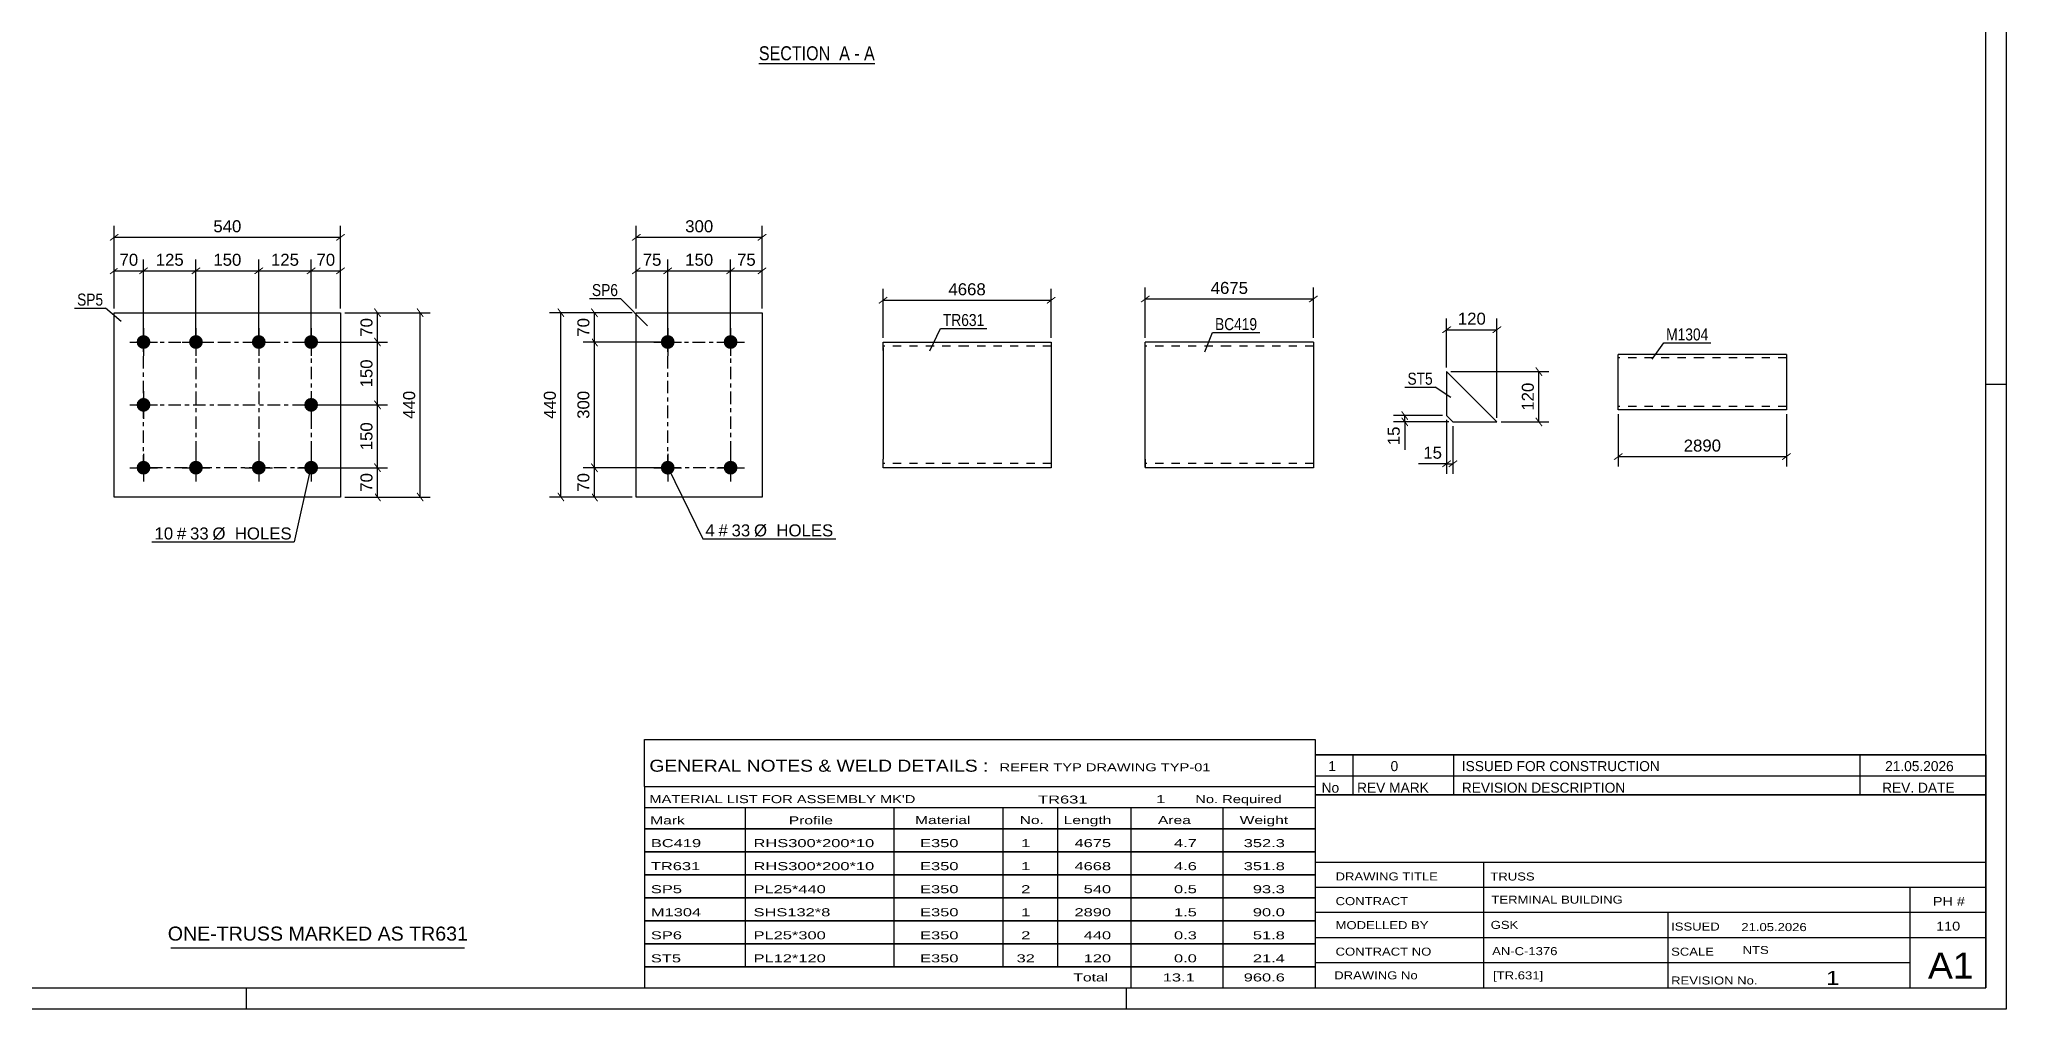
# Model space of a CAD drawing. Header units: millimetres. Extents: x 0 to 841, y 0 to 594.
# Drawn here: x 371.6 to 841, y 0 to 231.4 of the extents above; entities that cross this region are included whole.
import ezdxf

# ---------------------------------------------------------------- set-up
doc = ezdxf.new("R2010")
doc.units = ezdxf.units.MM
doc.linetypes.add('DXK_LINE_DOT2', pattern=[3.9198, 1.9599, -1.9599])
doc.linetypes.add('DXK_LINE_DOT3', pattern=[5.9187, 2.979, -0.9799, 0.9799, -0.9799])
doc.styles.add('Arial', font='ARIAL.TTF', dxfattribs={"height": 0.2})
doc.styles.add('Arial Narrow', font='ARIALN.TTF', dxfattribs={"height": 0.2})

# ---------------------------------------------------------------- blocks, each defined once
blk = doc.blocks.new('Unknown-122566842-1134')
at = {"color": 5, "linetype": 'Continuous'}
for p, q in [((841, 0), (841, 594)), ((836, 5), (836, 589)), ((841, 149), (836, 149)), ((5, 5), (836, 5)), ((421, 0), (421, 5)), ((631, 0), (631, 5)), ((0, 0), (841, 0))]:
    blk.add_line(p, q, dxfattribs=at)
blk = doc.blocks.new('Unknown-122566842-13 - 2287')
at = {"color": 6, "linetype": 'Continuous'}
blk.add_line((543.28, 225.62), (570.93, 225.62), dxfattribs=at)
at = {"color": 0, "linetype": 'Continuous'}
blk.add_wipeout([(561.39, 226.37), (561.39, 229.87), (543.28, 229.87), (543.28, 226.37)], dxfattribs=at)
at = {"color": 7, "linetype": 'Continuous', "style": 'Arial Narrow'}
blk.add_text('SECTION ', height=3.34, dxfattribs=at).set_placement((543.28, 226.37))
at = {"color": 0, "linetype": 'Continuous'}
blk.add_wipeout([(565, 226.37), (565, 229.87), (562.44, 229.87), (562.44, 226.37)], dxfattribs=at)
blk.add_wipeout([(567.32, 226.37), (567.32, 229.87), (566.05, 229.87), (566.05, 226.37)], dxfattribs=at)
at = {"color": 7, "linetype": 'Continuous', "style": 'Arial Narrow'}
blk.add_text('A', height=3.34, dxfattribs=at).set_placement((562.44, 226.37))
at = {"color": 0, "linetype": 'Continuous'}
blk.add_wipeout([(570.93, 226.37), (570.93, 229.87), (568.37, 229.87), (568.37, 226.37)], dxfattribs=at)
at = {"color": 7, "linetype": 'Continuous', "style": 'Arial Narrow'}
for s, p in [('-', (566.05, 226.37)), ('A', (568.37, 226.37))]:
    blk.add_text(s, height=3.34, dxfattribs=at).set_placement(p)
blk = doc.blocks.new('Bolt-122566842-1923 - 1876')
at = {"linetype": 'Continuous'}
for points in [[(396.45, 160.77, -1), (396.45, 157.47, -1)], [(408.95, 160.77, -1), (408.95, 157.47, -1)], [(423.95, 160.77, -1), (423.95, 157.47, -1)], [(436.45, 160.77, -1), (436.45, 157.47, -1)], [(396.45, 145.77, -1), (396.45, 142.47, -1)], [(436.45, 145.77, -1), (436.45, 142.47, -1)], [(396.45, 130.77, -1), (396.45, 127.47, -1)], [(408.95, 130.77, -1), (408.95, 127.47, -1)], [(423.95, 130.77, -1), (423.95, 127.47, -1)], [(436.45, 130.77, -1), (436.45, 127.47, -1)]]:
    blk.add_hatch(color=1, dxfattribs=at).paths.add_polyline_path(points)
at = {"color": 1, "linetype": 'Continuous'}
for p, q in [((396.45, 162.42), (396.45, 155.82)), ((408.95, 162.42), (408.95, 155.82)), ((423.95, 162.42), (423.95, 155.82)), ((436.45, 162.42), (436.45, 155.82)), ((393.15, 159.12), (399.75, 159.12)), ((405.65, 159.12), (412.25, 159.12)), ((420.65, 159.12), (427.25, 159.12)), ((433.15, 159.12), (439.75, 159.12)), ((396.45, 147.42), (396.45, 140.82)), ((436.45, 147.42), (436.45, 140.82)), ((393.15, 144.12), (399.75, 144.12)), ((433.15, 144.12), (439.75, 144.12)), ((396.45, 132.42), (396.45, 125.82)), ((408.95, 132.42), (408.95, 125.82)), ((423.95, 132.42), (423.95, 125.82)), ((436.45, 132.42), (436.45, 125.82)), ((393.15, 129.12), (399.75, 129.12)), ((405.65, 129.12), (412.25, 129.12)), ((420.65, 129.12), (427.25, 129.12)), ((433.15, 129.12), (439.75, 129.12))]:
    blk.add_line(p, q, dxfattribs=at)
blk = doc.blocks.new('Part-122566842-1892 - 1876')
at = {"color": 2, "linetype": 'Continuous'}
for p, q in [((389.45, 122.12), (389.45, 166.12)), ((389.45, 166.12), (443.45, 166.12)), ((443.45, 166.12), (443.45, 122.12)), ((443.45, 122.12), (389.45, 122.12))]:
    blk.add_line(p, q, dxfattribs=at)
blk = doc.blocks.new('Part-122566842-1611 - 1605')
at = {"color": 2, "linetype": 'Continuous'}
for p, q in [((572.9, 157.12), (572.9, 159.12)), ((572.9, 159.12), (592.9, 159.12)), ((572.9, 157.12), (572.9, 131.12)), ((593, 159.12), (613, 159.12)), ((613, 159.12), (613, 129.12)), ((572.9, 129.12), (572.9, 131.12)), ((592.9, 129.12), (572.9, 129.12)), ((613, 129.12), (593, 129.12))]:
    blk.add_line(p, q, dxfattribs=at)
at = {"color": 7, "linetype": 'DXK_LINE_DOT2'}
for p, q in [((592.9, 158.12), (572.9, 158.12)), ((572.9, 157.82), (572.9, 157.12)), ((613, 158.12), (593, 158.12)), ((572.9, 130.12), (572.9, 130.19)), ((572.9, 130.12), (572.9, 130.19)), ((592.9, 130.12), (572.9, 130.12)), ((613, 130.12), (593, 130.12)), ((613, 130.12), (613, 130.19))]:
    blk.add_line(p, q, dxfattribs=at)
blk = doc.blocks.new('Bolt-122566842-1771 - 1713')
at = {"linetype": 'Continuous'}
for points in [[(521.53, 160.77, -1), (521.53, 157.47, -1)], [(536.53, 160.77, -1), (536.53, 157.47, -1)], [(521.53, 130.77, -1), (521.53, 127.47, -1)], [(536.53, 130.77, -1), (536.53, 127.47, -1)]]:
    blk.add_hatch(color=1, dxfattribs=at).paths.add_polyline_path(points)
at = {"color": 1, "linetype": 'Continuous'}
for p, q in [((521.53, 162.42), (521.53, 155.82)), ((536.53, 162.42), (536.53, 155.82)), ((518.23, 159.12), (524.83, 159.12)), ((533.23, 159.12), (539.83, 159.12)), ((521.53, 132.42), (521.53, 125.82)), ((536.53, 132.42), (536.53, 125.82)), ((518.23, 129.12), (524.83, 129.12)), ((533.23, 129.12), (539.83, 129.12))]:
    blk.add_line(p, q, dxfattribs=at)
blk = doc.blocks.new('Part-122566842-1776 - 1713')
at = {"color": 2, "linetype": 'Continuous'}
for p, q in [((514.03, 122.12), (514.03, 166.12)), ((514.03, 166.12), (544.03, 166.12)), ((544.03, 166.12), (544.03, 122.12)), ((544.03, 122.12), (514.03, 122.12))]:
    blk.add_line(p, q, dxfattribs=at)
blk = doc.blocks.new('Part-122566842-1655 - 1639')
at = {"color": 2, "linetype": 'Continuous'}
for p, q in [((707.38, 152.06), (707.38, 141.56)), ((707.38, 152.06), (719.38, 140.06)), ((707.38, 141.56), (708.88, 140.06)), ((708.88, 140.06), (719.38, 140.06))]:
    blk.add_line(p, q, dxfattribs=at)
blk = doc.blocks.new('Part-122566842-2049 - 2033')
at = {"color": 2, "linetype": 'Continuous'}
for p, q in [((768.34, 156.12), (748.34, 156.12)), ((748.34, 143.04), (748.34, 156.12)), ((788.44, 156.12), (768.44, 156.12)), ((788.44, 156.12), (788.44, 154.52)), ((788.44, 154.52), (788.44, 142.92)), ((748.34, 142.92), (748.34, 143.04)), ((768.34, 142.92), (748.34, 142.92)), ((788.44, 142.92), (768.44, 142.92))]:
    blk.add_line(p, q, dxfattribs=at)
at = {"color": 7, "linetype": 'DXK_LINE_DOT2'}
for p, q in [((768.34, 155.32), (748.34, 155.32)), ((748.34, 155.26), (748.34, 155.32)), ((748.34, 155.09), (748.34, 155.13)), ((788.44, 155.32), (768.44, 155.32)), ((788.44, 156), (788.44, 154.52)), ((788.44, 155.26), (788.44, 155.32)), ((788.44, 155.09), (788.44, 155.13)), ((768.34, 143.72), (748.34, 143.72)), ((788.44, 143.72), (768.44, 143.72))]:
    blk.add_line(p, q, dxfattribs=at)
blk = doc.blocks.new('Part-122566842-1587 - 1568')
at = {"color": 2, "linetype": 'Continuous'}
for p, q in [((655.48, 159.12), (635.48, 159.12)), ((635.48, 131.12), (635.48, 159.12)), ((675.58, 159.12), (655.58, 159.12)), ((675.58, 159.12), (675.58, 129.12)), ((635.48, 131.12), (635.48, 129.12)), ((655.48, 129.12), (635.48, 129.12)), ((675.58, 129.12), (655.58, 129.12))]:
    blk.add_line(p, q, dxfattribs=at)
at = {"color": 7, "linetype": 'DXK_LINE_DOT2'}
for p, q in [((655.48, 158.12), (635.48, 158.12)), ((675.58, 158.12), (655.58, 158.12)), ((635.48, 129.27), (635.48, 131.12)), ((635.48, 130.12), (635.48, 130.19)), ((655.48, 130.12), (635.48, 130.12)), ((675.58, 130.12), (655.58, 130.12)), ((675.58, 130.12), (675.58, 130.19))]:
    blk.add_line(p, q, dxfattribs=at)
blk = doc.blocks.new('Rectangle-122566842-2019 - 1876')
at = {"color": 1, "linetype": 'DXK_LINE_DOT3'}
blk.add_lwpolyline([(396.45, 159.12), (436.45, 159.12), (436.45, 129.12), (396.45, 129.12), (396.45, 159.12)], close=True, dxfattribs=at)
blk = doc.blocks.new('Rectangle-122566842-1861 - 1713')
at = {"color": 1, "linetype": 'DXK_LINE_DOT3'}
blk.add_lwpolyline([(521.53, 159.12), (536.53, 159.12), (536.53, 129.12), (521.53, 129.12), (521.53, 159.12)], close=True, dxfattribs=at)
blk = doc.blocks.new('Line-122566842-1998 - 1876')
at = {"color": 1, "linetype": 'DXK_LINE_DOT3'}
blk.add_line((408.95, 159.12), (408.95, 129.12), dxfattribs=at)
blk = doc.blocks.new('Line-122566842-2005 - 1876')
at = {"color": 1, "linetype": 'DXK_LINE_DOT3'}
blk.add_line((423.95, 159.12), (423.95, 129.12), dxfattribs=at)
blk = doc.blocks.new('Line-122566842-2012 - 1876')
at = {"color": 1, "linetype": 'DXK_LINE_DOT3'}
blk.add_line((396.45, 144.12), (436.45, 144.12), dxfattribs=at)
blk = doc.blocks.new('StraightDimension-122566842-1948 - 1876')
at = {"linetype": 'Continuous'}
for points in [[(390.35, 176.94), (390.55, 176.79), (388.55, 175.29), (388.35, 175.44)], [(395.55, 175.29), (395.35, 175.44), (397.35, 176.94), (397.55, 176.79)]]:
    blk.add_hatch(color=7, dxfattribs=at).paths.add_polyline_path(points)
at = {"color": 7, "linetype": 'Continuous'}
for p, q in [((389.45, 167.12), (389.45, 178.82)), ((396.45, 160.12), (396.45, 178.82)), ((389.45, 176.12), (396.45, 176.12))]:
    blk.add_line(p, q, dxfattribs=at)
at = {"color": 0}
blk.add_wipeout([(395.77, 176.72), (395.77, 180.92), (390.12, 180.92), (390.12, 176.72)], dxfattribs=at)
at = {"color": 3, "style": 'Arial'}
blk.add_text('70', height=2.865, dxfattribs=at).set_placement((390.72, 177.32))
blk = doc.blocks.new('StraightDimension-122566842-1925 - 1876')
at = {"linetype": 'Continuous'}
for points in [[(388.55, 183.29), (388.35, 183.44), (390.35, 184.94), (390.55, 184.79)], [(444.35, 184.94), (444.55, 184.79), (442.55, 183.29), (442.35, 183.44)]]:
    blk.add_hatch(color=7, dxfattribs=at).paths.add_polyline_path(points)
at = {"color": 7, "linetype": 'Continuous'}
for p, q in [((389.45, 167.12), (389.45, 186.82)), ((389.45, 184.12), (443.45, 184.12)), ((443.45, 167.12), (443.45, 186.82))]:
    blk.add_line(p, q, dxfattribs=at)
at = {"color": 0}
blk.add_wipeout([(420.38, 184.72), (420.38, 188.92), (412.51, 188.92), (412.51, 184.72)], dxfattribs=at)
at = {"color": 3, "style": 'Arial'}
blk.add_text('540', height=2.865, dxfattribs=at).set_placement((413.11, 185.32))
blk = doc.blocks.new('StraightDimension-122566842-1938 - 1876')
at = {"linetype": 'Continuous'}
for points in [[(437.35, 176.94), (437.55, 176.79), (435.55, 175.29), (435.35, 175.44)], [(442.55, 175.29), (442.35, 175.44), (444.35, 176.94), (444.55, 176.79)]]:
    blk.add_hatch(color=7, dxfattribs=at).paths.add_polyline_path(points)
at = {"color": 7, "linetype": 'Continuous'}
for p, q in [((436.45, 160.12), (436.45, 178.82)), ((443.45, 167.12), (443.45, 178.82)), ((436.45, 176.12), (443.45, 176.12))]:
    blk.add_line(p, q, dxfattribs=at)
at = {"color": 0}
blk.add_wipeout([(442.77, 176.72), (442.77, 180.92), (437.12, 180.92), (437.12, 176.72)], dxfattribs=at)
at = {"color": 3, "style": 'Arial'}
blk.add_text('70', height=2.865, dxfattribs=at).set_placement((437.72, 177.32))
blk = doc.blocks.new('StraightDimension-122566842-1963 - 1876')
at = {"linetype": 'Continuous'}
for points in [[(461.62, 167.02), (461.77, 167.22), (463.27, 165.22), (463.12, 165.02)], [(463.27, 121.22), (463.12, 121.02), (461.62, 123.02), (461.77, 123.22)]]:
    blk.add_hatch(color=7, dxfattribs=at).paths.add_polyline_path(points)
at = {"color": 7, "linetype": 'Continuous'}
for p, q in [((444.45, 166.12), (464.85, 166.12)), ((462.45, 122.12), (462.45, 166.12)), ((444.45, 122.12), (464.85, 122.12))]:
    blk.add_line(p, q, dxfattribs=at)
at = {"color": 0}
blk.add_wipeout([(461.85, 148.05), (457.65, 148.05), (457.65, 140.18), (461.85, 140.18)], dxfattribs=at)
at = {"color": 3, "style": 'Arial'}
blk.add_text('440', height=2.865, rotation=90.0002, dxfattribs=at).set_placement((461.25, 140.78))
blk = doc.blocks.new('StraightDimension-122566842-4366 - 1876')
at = {"linetype": 'Continuous'}
for points in [[(395.55, 175.29), (395.35, 175.44), (397.35, 176.94), (397.55, 176.79)], [(409.85, 176.94), (410.05, 176.79), (408.05, 175.29), (407.85, 175.44)]]:
    blk.add_hatch(color=7, dxfattribs=at).paths.add_polyline_path(points)
at = {"color": 7, "linetype": 'Continuous'}
for p, q in [((396.45, 160.12), (396.45, 178.82)), ((408.95, 160.12), (408.95, 178.82)), ((396.45, 176.12), (408.95, 176.12))]:
    blk.add_line(p, q, dxfattribs=at)
at = {"color": 0}
blk.add_wipeout([(406.63, 176.72), (406.63, 180.92), (398.76, 180.92), (398.76, 176.72)], dxfattribs=at)
at = {"color": 3, "style": 'Arial'}
blk.add_text('125', height=2.865, dxfattribs=at).set_placement((399.36, 177.32))
blk = doc.blocks.new('StraightDimension-122566842-1976 - 1876')
at = {"linetype": 'Continuous'}
for points in [[(453.1, 165.22), (452.95, 165.02), (451.45, 167.02), (451.6, 167.22)], [(451.45, 160.02), (451.6, 160.22), (453.1, 158.22), (452.95, 158.02)]]:
    blk.add_hatch(color=7, dxfattribs=at).paths.add_polyline_path(points)
at = {"color": 7, "linetype": 'Continuous'}
for p, q in [((444.45, 166.12), (454.67, 166.12)), ((452.27, 159.12), (452.27, 166.12)), ((437.45, 159.12), (454.67, 159.12))]:
    blk.add_line(p, q, dxfattribs=at)
at = {"color": 0}
blk.add_wipeout([(451.67, 165.44), (447.47, 165.44), (447.47, 159.79), (451.67, 159.79)], dxfattribs=at)
at = {"color": 3, "style": 'Arial'}
blk.add_text('70', height=2.865, rotation=90.0002, dxfattribs=at).set_placement((451.07, 160.39))
blk = doc.blocks.new('StraightDimension-122566842-1986 - 1876')
at = {"linetype": 'Continuous'}
for points in [[(453.1, 128.22), (452.95, 128.02), (451.45, 130.02), (451.6, 130.22)], [(451.45, 123.02), (451.6, 123.22), (453.1, 121.22), (452.95, 121.02)]]:
    blk.add_hatch(color=7, dxfattribs=at).paths.add_polyline_path(points)
at = {"color": 7, "linetype": 'Continuous'}
for p, q in [((437.45, 129.12), (454.67, 129.12)), ((452.27, 122.12), (452.27, 129.12)), ((444.45, 122.12), (454.67, 122.12))]:
    blk.add_line(p, q, dxfattribs=at)
at = {"color": 0}
blk.add_wipeout([(451.67, 128.44), (447.47, 128.44), (447.47, 122.79), (451.67, 122.79)], dxfattribs=at)
at = {"color": 3, "style": 'Arial'}
blk.add_text('70', height=2.865, rotation=90.0002, dxfattribs=at).set_placement((451.07, 123.39))
blk = doc.blocks.new('StraightDimension-122566842-4368 - 1876')
at = {"linetype": 'Continuous'}
for points in [[(408.05, 175.29), (407.85, 175.44), (409.85, 176.94), (410.05, 176.79)], [(424.85, 176.94), (425.05, 176.79), (423.05, 175.29), (422.85, 175.44)]]:
    blk.add_hatch(color=7, dxfattribs=at).paths.add_polyline_path(points)
at = {"color": 7, "linetype": 'Continuous'}
for p, q in [((408.95, 160.12), (408.95, 178.82)), ((423.95, 160.12), (423.95, 178.82)), ((408.95, 176.12), (423.95, 176.12))]:
    blk.add_line(p, q, dxfattribs=at)
at = {"color": 0}
blk.add_wipeout([(420.38, 176.72), (420.38, 180.92), (412.51, 180.92), (412.51, 176.72)], dxfattribs=at)
at = {"color": 3, "style": 'Arial'}
blk.add_text('150', height=2.865, dxfattribs=at).set_placement((413.11, 177.32))
blk = doc.blocks.new('StraightDimension-122566842-4370 - 1876')
at = {"linetype": 'Continuous'}
for points in [[(423.05, 175.29), (422.85, 175.44), (424.85, 176.94), (425.05, 176.79)], [(437.35, 176.94), (437.55, 176.79), (435.55, 175.29), (435.35, 175.44)]]:
    blk.add_hatch(color=7, dxfattribs=at).paths.add_polyline_path(points)
at = {"color": 7, "linetype": 'Continuous'}
for p, q in [((423.95, 160.12), (423.95, 178.82)), ((436.45, 160.12), (436.45, 178.82)), ((423.95, 176.12), (436.45, 176.12))]:
    blk.add_line(p, q, dxfattribs=at)
at = {"color": 0}
blk.add_wipeout([(434.13, 176.72), (434.13, 180.92), (426.26, 180.92), (426.26, 176.72)], dxfattribs=at)
at = {"color": 3, "style": 'Arial'}
blk.add_text('125', height=2.865, dxfattribs=at).set_placement((426.86, 177.32))
blk = doc.blocks.new('StraightDimension-122566842-4390 - 1876')
at = {"linetype": 'Continuous'}
for points in [[(451.45, 145.02), (451.6, 145.22), (453.1, 143.22), (452.95, 143.02)], [(453.1, 128.22), (452.95, 128.02), (451.45, 130.02), (451.6, 130.22)]]:
    blk.add_hatch(color=7, dxfattribs=at).paths.add_polyline_path(points)
at = {"color": 7, "linetype": 'Continuous'}
for p, q in [((437.45, 144.12), (454.67, 144.12)), ((452.27, 129.12), (452.27, 144.12)), ((437.45, 129.12), (454.67, 129.12))]:
    blk.add_line(p, q, dxfattribs=at)
at = {"color": 0}
blk.add_wipeout([(451.67, 140.55), (447.47, 140.55), (447.47, 132.68), (451.67, 132.68)], dxfattribs=at)
at = {"color": 3, "style": 'Arial'}
blk.add_text('150', height=2.865, rotation=90.0002, dxfattribs=at).set_placement((451.07, 133.28))
blk = doc.blocks.new('StraightDimension-122566842-4392 - 1876')
at = {"linetype": 'Continuous'}
for points in [[(451.45, 160.02), (451.6, 160.22), (453.1, 158.22), (452.95, 158.02)], [(453.1, 143.22), (452.95, 143.02), (451.45, 145.02), (451.6, 145.22)]]:
    blk.add_hatch(color=7, dxfattribs=at).paths.add_polyline_path(points)
at = {"color": 7, "linetype": 'Continuous'}
for p, q in [((437.45, 159.12), (454.67, 159.12)), ((452.27, 144.12), (452.27, 159.12)), ((437.45, 144.12), (454.67, 144.12))]:
    blk.add_line(p, q, dxfattribs=at)
at = {"color": 0}
blk.add_wipeout([(451.67, 155.55), (447.47, 155.55), (447.47, 147.68), (451.67, 147.68)], dxfattribs=at)
at = {"color": 3, "style": 'Arial'}
blk.add_text('150', height=2.865, rotation=90.0002, dxfattribs=at).set_placement((451.07, 148.28))
blk = doc.blocks.new('StraightDimension-122566842-5496 - 1605')
at = {"linetype": 'Continuous'}
for points in [[(572, 168.26), (571.8, 168.41), (573.8, 169.91), (574, 169.76)], [(613.9, 169.91), (614.1, 169.76), (612.1, 168.26), (611.9, 168.41)]]:
    blk.add_hatch(color=7, dxfattribs=at).paths.add_polyline_path(points)
at = {"color": 7, "linetype": 'Continuous'}
for p, q in [((572.9, 160.12), (572.9, 171.78)), ((572.9, 169.08), (613, 169.08)), ((613, 160.12), (613, 171.78))]:
    blk.add_line(p, q, dxfattribs=at)
at = {"color": 0}
blk.add_wipeout([(597.99, 169.68), (597.99, 173.88), (587.9, 173.88), (587.9, 169.68)], dxfattribs=at)
at = {"color": 3, "style": 'Arial'}
blk.add_text('4668', height=2.865, dxfattribs=at).set_placement((588.5, 170.28))
blk = doc.blocks.new('StraightDimension-122566842-1851 - 1713')
at = {"linetype": 'Continuous'}
for points in [[(513.13, 183.29), (512.93, 183.44), (514.93, 184.94), (515.13, 184.79)], [(544.93, 184.94), (545.13, 184.79), (543.13, 183.29), (542.93, 183.44)]]:
    blk.add_hatch(color=7, dxfattribs=at).paths.add_polyline_path(points)
at = {"color": 7, "linetype": 'Continuous'}
for p, q in [((514.03, 167.12), (514.03, 186.82)), ((514.03, 184.12), (544.03, 184.12)), ((544.03, 167.12), (544.03, 186.82))]:
    blk.add_line(p, q, dxfattribs=at)
at = {"color": 0}
blk.add_wipeout([(532.97, 184.72), (532.97, 188.92), (525.1, 188.92), (525.1, 184.72)], dxfattribs=at)
at = {"color": 3, "style": 'Arial'}
blk.add_text('300', height=2.865, dxfattribs=at).set_placement((525.7, 185.32))
blk = doc.blocks.new('StraightDimension-122566842-1788 - 1713')
at = {"linetype": 'Continuous'}
for points in [[(503.21, 160.02), (503.36, 160.22), (504.86, 158.22), (504.71, 158.02)], [(504.86, 128.22), (504.71, 128.02), (503.21, 130.02), (503.36, 130.22)]]:
    blk.add_hatch(color=7, dxfattribs=at).paths.add_polyline_path(points)
at = {"color": 7, "linetype": 'Continuous'}
for p, q in [((520.53, 159.12), (501.33, 159.12)), ((504.03, 129.12), (504.03, 159.12)), ((520.53, 129.12), (501.33, 129.12))]:
    blk.add_line(p, q, dxfattribs=at)
at = {"color": 0}
blk.add_wipeout([(503.43, 148.05), (499.23, 148.05), (499.23, 140.18), (503.43, 140.18)], dxfattribs=at)
at = {"color": 3, "style": 'Arial'}
blk.add_text('300', height=2.865, rotation=90.0002, dxfattribs=at).set_placement((502.83, 140.78))
blk = doc.blocks.new('StraightDimension-122566842-1778 - 1713')
at = {"linetype": 'Continuous'}
for points in [[(504.86, 165.22), (504.71, 165.02), (503.21, 167.02), (503.36, 167.22)], [(503.21, 160.02), (503.36, 160.22), (504.86, 158.22), (504.71, 158.02)]]:
    blk.add_hatch(color=7, dxfattribs=at).paths.add_polyline_path(points)
at = {"color": 7, "linetype": 'Continuous'}
for p, q in [((513.03, 166.12), (501.33, 166.12)), ((504.03, 159.12), (504.03, 166.12)), ((520.53, 159.12), (501.33, 159.12))]:
    blk.add_line(p, q, dxfattribs=at)
at = {"color": 0}
blk.add_wipeout([(503.43, 165.44), (499.23, 165.44), (499.23, 159.79), (503.43, 159.79)], dxfattribs=at)
at = {"color": 3, "style": 'Arial'}
blk.add_text('70', height=2.865, rotation=90.0002, dxfattribs=at).set_placement((502.83, 160.39))
blk = doc.blocks.new('StraightDimension-122566842-1798 - 1713')
at = {"linetype": 'Continuous'}
for points in [[(504.86, 128.22), (504.71, 128.02), (503.21, 130.02), (503.36, 130.22)], [(503.21, 123.02), (503.36, 123.22), (504.86, 121.22), (504.71, 121.02)]]:
    blk.add_hatch(color=7, dxfattribs=at).paths.add_polyline_path(points)
at = {"color": 7, "linetype": 'Continuous'}
for p, q in [((520.53, 129.12), (501.33, 129.12)), ((504.03, 122.12), (504.03, 129.12)), ((513.03, 122.12), (501.33, 122.12))]:
    blk.add_line(p, q, dxfattribs=at)
at = {"color": 0}
blk.add_wipeout([(503.43, 128.44), (499.23, 128.44), (499.23, 122.79), (503.43, 122.79)], dxfattribs=at)
at = {"color": 3, "style": 'Arial'}
blk.add_text('70', height=2.865, rotation=90.0002, dxfattribs=at).set_placement((502.83, 123.39))
blk = doc.blocks.new('StraightDimension-122566842-1809 - 1713')
at = {"linetype": 'Continuous'}
for points in [[(495.21, 167.02), (495.36, 167.22), (496.86, 165.22), (496.71, 165.02)], [(496.86, 121.22), (496.71, 121.02), (495.21, 123.02), (495.36, 123.22)]]:
    blk.add_hatch(color=7, dxfattribs=at).paths.add_polyline_path(points)
at = {"color": 7, "linetype": 'Continuous'}
for p, q in [((513.03, 166.12), (493.33, 166.12)), ((496.03, 122.12), (496.03, 166.12)), ((513.03, 122.12), (493.33, 122.12))]:
    blk.add_line(p, q, dxfattribs=at)
at = {"color": 0}
blk.add_wipeout([(495.43, 148.05), (491.23, 148.05), (491.23, 140.18), (495.43, 140.18)], dxfattribs=at)
at = {"color": 3, "style": 'Arial'}
blk.add_text('440', height=2.865, rotation=90.0002, dxfattribs=at).set_placement((494.83, 140.78))
blk = doc.blocks.new('StraightDimension-122566842-1820 - 1713')
at = {"linetype": 'Continuous'}
for points in [[(514.93, 176.94), (515.13, 176.79), (513.13, 175.29), (512.93, 175.44)], [(520.63, 175.29), (520.43, 175.44), (522.43, 176.94), (522.63, 176.79)]]:
    blk.add_hatch(color=7, dxfattribs=at).paths.add_polyline_path(points)
at = {"color": 7, "linetype": 'Continuous'}
for p, q in [((514.03, 167.12), (514.03, 178.82)), ((521.53, 160.12), (521.53, 178.82)), ((514.03, 176.12), (521.53, 176.12))]:
    blk.add_line(p, q, dxfattribs=at)
at = {"color": 0}
blk.add_wipeout([(520.61, 176.72), (520.61, 180.92), (514.96, 180.92), (514.96, 176.72)], dxfattribs=at)
at = {"color": 3, "style": 'Arial'}
blk.add_text('75', height=2.865, dxfattribs=at).set_placement((515.56, 177.32))
blk = doc.blocks.new('StraightDimension-122566842-1830 - 1713')
at = {"linetype": 'Continuous'}
for points in [[(520.63, 175.29), (520.43, 175.44), (522.43, 176.94), (522.63, 176.79)], [(537.43, 176.94), (537.63, 176.79), (535.63, 175.29), (535.43, 175.44)]]:
    blk.add_hatch(color=7, dxfattribs=at).paths.add_polyline_path(points)
at = {"color": 7, "linetype": 'Continuous'}
for p, q in [((521.53, 160.12), (521.53, 178.82)), ((536.53, 160.12), (536.53, 178.82)), ((521.53, 176.12), (536.53, 176.12))]:
    blk.add_line(p, q, dxfattribs=at)
at = {"color": 0}
blk.add_wipeout([(532.97, 176.72), (532.97, 180.92), (525.1, 180.92), (525.1, 176.72)], dxfattribs=at)
at = {"color": 3, "style": 'Arial'}
blk.add_text('150', height=2.865, dxfattribs=at).set_placement((525.7, 177.32))
blk = doc.blocks.new('StraightDimension-122566842-1840 - 1713')
at = {"linetype": 'Continuous'}
for points in [[(537.43, 176.94), (537.63, 176.79), (535.63, 175.29), (535.43, 175.44)], [(543.13, 175.29), (542.93, 175.44), (544.93, 176.94), (545.13, 176.79)]]:
    blk.add_hatch(color=7, dxfattribs=at).paths.add_polyline_path(points)
at = {"color": 7, "linetype": 'Continuous'}
for p, q in [((536.53, 160.12), (536.53, 178.82)), ((544.03, 167.12), (544.03, 178.82)), ((536.53, 176.12), (544.03, 176.12))]:
    blk.add_line(p, q, dxfattribs=at)
at = {"color": 0}
blk.add_wipeout([(543.11, 176.72), (543.11, 180.92), (537.46, 180.92), (537.46, 176.72)], dxfattribs=at)
at = {"color": 3, "style": 'Arial'}
blk.add_text('75', height=2.865, dxfattribs=at).set_placement((538.06, 177.32))
blk = doc.blocks.new('StraightDimension-122566842-1689 - 1639')
at = {"linetype": 'Continuous'}
for points in [[(698.21, 140.66), (698.06, 140.46), (696.56, 142.46), (696.71, 142.66)], [(696.56, 140.96), (696.71, 141.16), (698.21, 139.16), (698.06, 138.96)]]:
    blk.add_hatch(color=7, dxfattribs=at).paths.add_polyline_path(points)
at = {"color": 7, "linetype": 'Continuous'}
for p, q in [((706.38, 141.56), (694.68, 141.56)), ((697.38, 140.06), (697.38, 141.56)), ((707.88, 140.06), (694.68, 140.06))]:
    blk.add_line(p, q, dxfattribs=at)
at = {"color": 0}
blk.add_wipeout([(696.78, 139.54), (692.58, 139.54), (692.58, 133.89), (696.78, 133.89)], dxfattribs=at)
at = {"color": 7, "linetype": 'Continuous'}
blk.add_line((697.38, 140.06), (697.38, 133.36), dxfattribs=at)
blk.add_line((697.38, 140.06), (697.38, 133.36), dxfattribs=at)
at = {"color": 3, "style": 'Arial'}
blk.add_text('15', height=2.865, rotation=90.0002, dxfattribs=at).set_placement((696.18, 134.49))
blk = doc.blocks.new('StraightDimension-122566842-1673 - 1639')
at = {"linetype": 'Continuous'}
for points in [[(706.48, 161.24), (706.28, 161.39), (708.28, 162.89), (708.48, 162.74)], [(720.28, 162.89), (720.48, 162.74), (718.48, 161.24), (718.28, 161.39)]]:
    blk.add_hatch(color=7, dxfattribs=at).paths.add_polyline_path(points)
at = {"color": 7, "linetype": 'Continuous'}
for p, q in [((707.38, 153.06), (707.38, 164.76)), ((719.38, 141.06), (719.38, 164.76)), ((707.38, 162.06), (719.38, 162.06))]:
    blk.add_line(p, q, dxfattribs=at)
at = {"color": 0}
blk.add_wipeout([(717.32, 162.66), (717.32, 166.86), (709.45, 166.86), (709.45, 162.66)], dxfattribs=at)
at = {"color": 3, "style": 'Arial'}
blk.add_text('120', height=2.865, dxfattribs=at).set_placement((710.05, 163.26))
blk = doc.blocks.new('StraightDimension-122566842-1657 - 1639')
at = {"linetype": 'Continuous'}
for points in [[(708.28, 130.89), (708.48, 130.74), (706.48, 129.24), (706.28, 129.39)], [(707.98, 129.24), (707.78, 129.39), (709.78, 130.89), (709.98, 130.74)]]:
    blk.add_hatch(color=7, dxfattribs=at).paths.add_polyline_path(points)
at = {"color": 7, "linetype": 'Continuous'}
for p, q in [((707.38, 140.56), (707.38, 127.66)), ((708.88, 139.06), (708.88, 127.66)), ((707.38, 130.06), (708.88, 130.06))]:
    blk.add_line(p, q, dxfattribs=at)
at = {"color": 0}
blk.add_wipeout([(706.86, 130.66), (706.86, 134.86), (701.21, 134.86), (701.21, 130.66)], dxfattribs=at)
at = {"color": 7, "linetype": 'Continuous'}
blk.add_line((707.38, 130.06), (700.69, 130.06), dxfattribs=at)
blk.add_line((707.38, 130.06), (700.69, 130.06), dxfattribs=at)
at = {"color": 3, "style": 'Arial'}
blk.add_text('15', height=2.865, dxfattribs=at).set_placement((701.81, 131.26))
blk = doc.blocks.new('StraightDimension-122566842-1700 - 1639')
at = {"linetype": 'Continuous'}
for points in [[(728.56, 152.96), (728.71, 153.16), (730.21, 151.16), (730.06, 150.96)], [(730.21, 139.16), (730.06, 138.96), (728.56, 140.96), (728.71, 141.16)]]:
    blk.add_hatch(color=7, dxfattribs=at).paths.add_polyline_path(points)
at = {"color": 7, "linetype": 'Continuous'}
for p, q in [((708.38, 152.06), (731.78, 152.06)), ((729.38, 140.06), (729.38, 152.06)), ((720.38, 140.06), (731.78, 140.06))]:
    blk.add_line(p, q, dxfattribs=at)
at = {"color": 0}
blk.add_wipeout([(728.78, 150), (724.58, 150), (724.58, 142.13), (728.78, 142.13)], dxfattribs=at)
at = {"color": 3, "style": 'Arial'}
blk.add_text('120', height=2.865, rotation=90.0002, dxfattribs=at).set_placement((728.18, 142.73))
blk = doc.blocks.new('StraightDimension-122566842-2052 - 2033')
at = {"linetype": 'Continuous'}
for points in [[(747.44, 130.95), (747.24, 131.1), (749.24, 132.6), (749.44, 132.45)], [(789.34, 132.6), (789.54, 132.45), (787.54, 130.95), (787.34, 131.1)]]:
    blk.add_hatch(color=7, dxfattribs=at).paths.add_polyline_path(points)
at = {"color": 7, "linetype": 'Continuous'}
for p, q in [((748.34, 141.92), (748.34, 129.37)), ((788.44, 141.92), (788.44, 129.37)), ((748.34, 131.77), (788.44, 131.77))]:
    blk.add_line(p, q, dxfattribs=at)
at = {"color": 0}
blk.add_wipeout([(773.44, 132.37), (773.44, 136.57), (763.34, 136.57), (763.34, 132.37)], dxfattribs=at)
at = {"color": 3, "style": 'Arial'}
blk.add_text('2890', height=2.865, dxfattribs=at).set_placement((763.94, 132.97))
blk = doc.blocks.new('StraightDimension-122566842-1591 - 1568')
at = {"linetype": 'Continuous'}
for points in [[(634.58, 168.57), (634.38, 168.72), (636.38, 170.22), (636.58, 170.07)], [(676.48, 170.22), (676.68, 170.07), (674.68, 168.57), (674.48, 168.72)]]:
    blk.add_hatch(color=7, dxfattribs=at).paths.add_polyline_path(points)
at = {"color": 7, "linetype": 'Continuous'}
for p, q in [((635.48, 160.12), (635.48, 172.1)), ((635.48, 169.4), (675.58, 169.4)), ((675.58, 160.12), (675.58, 172.1))]:
    blk.add_line(p, q, dxfattribs=at)
at = {"color": 0}
blk.add_wipeout([(660.57, 170), (660.57, 174.2), (650.48, 174.2), (650.48, 170)], dxfattribs=at)
at = {"color": 3, "style": 'Arial'}
blk.add_text('4675', height=2.865, dxfattribs=at).set_placement((651.08, 170.6))
blk = doc.blocks.new('Mark-122566842-1888 - 1876')
at = {"color": 0}
blk.add_wipeout([(386.81, 167.81), (386.81, 170.81), (380.6, 170.81), (380.6, 167.81)], dxfattribs=at)
blk.add_wipeout([(386.81, 167.81), (386.81, 170.81), (380.6, 170.81), (380.6, 167.81)], dxfattribs=at)
at = {"color": 30, "linetype": 'Continuous'}
for p in [(380, 167.21), (391.09, 163.98)]:
    blk.add_line(p, (387.41, 167.21), dxfattribs=at)
at = {"color": 3, "style": 'Arial Narrow'}
blk.add_text('SP5', height=2.863, dxfattribs=at).set_placement((380.6, 167.81))
blk = doc.blocks.new('Mark-122566842-1919 - 1876')
at = {"color": 0}
blk.add_wipeout([(403.52, 111.99), (403.52, 114.99), (399.07, 114.99), (399.07, 111.99)], dxfattribs=at)
blk.add_wipeout([(403.52, 111.99), (403.52, 114.99), (399.07, 114.99), (399.07, 111.99)], dxfattribs=at)
blk.add_wipeout([(406.64, 111.99), (406.64, 114.99), (404.42, 114.99), (404.42, 111.99)], dxfattribs=at)
blk.add_wipeout([(406.64, 111.99), (406.64, 114.99), (404.42, 114.99), (404.42, 111.99)], dxfattribs=at)
at = {"color": 3, "style": 'Arial'}
blk.add_text('10', height=2.865, dxfattribs=at).set_placement((399.07, 111.99))
at = {"color": 0}
blk.add_wipeout([(411.99, 111.99), (411.99, 114.99), (407.54, 114.99), (407.54, 111.99)], dxfattribs=at)
blk.add_wipeout([(411.99, 111.99), (411.99, 114.99), (407.54, 114.99), (407.54, 111.99)], dxfattribs=at)
at = {"color": 3, "style": 'Arial'}
blk.add_text('#', height=2.87, dxfattribs=at).set_placement((404.42, 111.99))
at = {"color": 0}
blk.add_wipeout([(431.78, 111.99), (431.78, 114.99), (412.89, 114.99), (412.89, 111.99)], dxfattribs=at)
blk.add_wipeout([(431.78, 111.99), (431.78, 114.99), (412.89, 114.99), (412.89, 111.99)], dxfattribs=at)
at = {"color": 7, "linetype": 'Continuous'}
for p in [(436.27, 128.95), (398.47, 111.39)]:
    blk.add_line(p, (432.38, 111.39), dxfattribs=at)
at = {"color": 3, "style": 'Arial'}
for s, p in [('33', (407.54, 111.99)), ('Ø  HOLES', (412.89, 111.99))]:
    blk.add_text(s, height=2.865, dxfattribs=at).set_placement(p)
blk = doc.blocks.new('Unknown-122566842-5694')
at = {"color": 7, "linetype": 'Continuous'}
for p, q in [((676, 51.05), (676, 5)), ((676, 51.05), (836, 51.05)), ((836, 51), (836, 5)), ((676, 35), (836, 35)), ((716.14, 35), (716.14, 5)), ((676, 29), (836, 29)), ((818, 5.05), (818, 29.05)), ((676, 23), (836, 23)), ((760.14, 23), (760.14, 5)), ((676, 17), (836, 17)), ((676, 11), (818, 11)), ((676, 5), (836, 5))]:
    blk.add_line(p, q, dxfattribs=at)
at = {"color": 7, "style": 'Arial Narrow'}
for s, height, width, p in [('DRAWING TITLE', 1.9089, 1.425378, (680.88, 30.61)), ('TRUSS', 1.909, 1.425378, (717.81, 30.59)), ('CONTRACT', 1.909, 1.425378, (680.88, 24.71)), ('TERMINAL BUILDING', 1.9089, 1.425378, (718.06, 25.07)), ('MODELLED BY', 1.9089, 1.425378, (680.88, 18.98)), ('GSK', 1.909, 1.425378, (717.88, 19.04)), ('ISSUED', 1.909, 1.425378, (760.94, 18.64)), ('21.05.2026', 1.909, 1.425378, (777.69, 18.52)), ('CONTRACT NO', 1.9089, 1.425378, (680.88, 12.66)), ('AN-C-1376', 1.909, 1.425378, (718.23, 12.78)), ('SCALE', 1.909, 1.425378, (760.94, 12.65)), ('A1', 6.204, 1.25, (822.24, 7.2)), ('DRAWING No', 1.909, 1.425378, (680.56, 7)), ('[TR.631]', 1.909, 1.425378, (718.46, 6.99)), ('REVISION No.', 1.9089, 1.425378, (760.94, 5.77)), ('1', 3.34, 1.5, (797.91, 5.68))]:
    blk.add_text(s, height=height, dxfattribs=dict(at, width=width)).set_placement(p)
at = {"color": 7, "linetype": 'Continuous', "style": 'Arial Narrow'}
for s, height, width, p in [('PH #', 2.1, 1.42538, (823.4, 24.55)), ('110', 2.1, 1.42538, (824.19, 18.65)), ('NTS', 1.909, 1.425378, (778, 13.05))]:
    blk.add_text(s, height=height, dxfattribs=dict(at, width=width)).set_placement(p)
blk = doc.blocks.new('Unknown-122566842-5695')
at = {"color": 7, "linetype": 'Continuous'}
for p, q in [((516, 64.25), (676, 64.25)), ((516, 53), (516, 64.25)), ((676, 64.25), (676, 53)), ((516, 53), (676, 53)), ((516, 53), (516, 48)), ((676, 53), (676, 48)), ((516, 48), (676, 48)), ((516, 48), (516, 43)), ((540, 48), (540, 43)), ((575.5, 48), (575.5, 43)), ((601.5, 48), (601.5, 43)), ((614.5, 48), (614.5, 43)), ((632, 48), (632, 43)), ((654, 48), (654, 43)), ((676, 48), (676, 43)), ((516, 43), (676, 43)), ((516, 42.95), (516, 37.55)), ((516, 42.95), (676, 42.95)), ((540, 43), (540, 37.5)), ((575.5, 43), (575.5, 37.5)), ((601.5, 43), (601.5, 37.5)), ((614.5, 43), (614.5, 37.5)), ((632, 43), (632, 37.5)), ((654, 43), (654, 37.5)), ((676, 42.95), (676, 37.55)), ((516, 37.55), (676, 37.55)), ((516, 37.45), (516, 32.05)), ((516, 37.45), (676, 37.45)), ((540, 37.5), (540, 32)), ((575.5, 37.5), (575.5, 32)), ((601.5, 37.5), (601.5, 32)), ((614.5, 37.5), (614.5, 32)), ((632, 37.5), (632, 32)), ((654, 37.5), (654, 32)), ((676, 37.45), (676, 32.05)), ((516, 32.05), (676, 32.05)), ((516, 31.95), (516, 26.55)), ((516, 31.95), (676, 31.95)), ((540, 32), (540, 26.5)), ((575.5, 32), (575.5, 26.5)), ((601.5, 32), (601.5, 26.5)), ((614.5, 32), (614.5, 26.5)), ((632, 32), (632, 26.5)), ((654, 32), (654, 26.5)), ((676, 31.95), (676, 26.55)), ((516, 26.55), (676, 26.55)), ((516, 26.45), (516, 21.05)), ((516, 26.45), (676, 26.45)), ((540, 26.5), (540, 21)), ((575.5, 26.5), (575.5, 21)), ((601.5, 26.5), (601.5, 21)), ((614.5, 26.5), (614.5, 21)), ((632, 26.5), (632, 21)), ((654, 26.5), (654, 21)), ((676, 26.45), (676, 21.05)), ((516, 21.05), (676, 21.05)), ((516, 20.95), (516, 15.55)), ((516, 20.95), (676, 20.95)), ((540, 21), (540, 15.5)), ((575.5, 21), (575.5, 15.5)), ((601.5, 21), (601.5, 15.5)), ((614.5, 21), (614.5, 15.5)), ((632, 21), (632, 15.5)), ((654, 21), (654, 15.5)), ((676, 20.95), (676, 15.55)), ((516, 15.55), (676, 15.55)), ((516, 15.45), (516, 10.05)), ((516, 15.45), (676, 15.45)), ((540, 15.5), (540, 10)), ((575.5, 15.5), (575.5, 10)), ((601.5, 15.5), (601.5, 10)), ((614.5, 15.5), (614.5, 10)), ((632, 15.5), (632, 10)), ((654, 15.5), (654, 10)), ((676, 15.45), (676, 10.05)), ((516, 10.05), (676, 10.05)), ((516, 10), (676, 10)), ((516, 10), (516, 5)), ((632, 10), (632, 5)), ((654, 10), (654, 5)), ((676, 10), (676, 5)), ((516, 5), (676, 5))]:
    blk.add_line(p, q, dxfattribs=at)
at = {"color": 7, "style": 'Arial Narrow'}
for s, height, width, p in [('GENERAL NOTES & WELD DETAILS :', 2.8633, 1.4, (517.15, 56.56)), ('REFER TYP DRAWING TYP-01', 1.9089, 1.6, (600.7, 56.66)), ("MATERIAL LIST FOR ASSEMBLY MK'D", 1.9089, 1.6, (517.15, 49.06)), ('TR631', 1.909, 1.794707, (609.9, 48.97)), ('1', 1.91, 1.794707, (638.08, 49.06)), ('No. Required', 1.9089, 1.6, (647.41, 49.06)), ('Mark', 1.909, 1.7, (517.34, 44)), ('Profile', 1.909, 1.7, (550.41, 44)), ('Material', 1.909, 1.7, (580.54, 44.06)), ('No.', 1.909, 1.7, (605.5, 44.06)), ('Length', 1.909, 1.7, (616, 44.06)), ('Area', 1.909, 1.7, (638.5, 44.06)), ('Weight', 1.909, 1.7, (658, 44.06))]:
    blk.add_text(s, height=height, dxfattribs=dict(at, width=width)).set_placement(p)
at = {"color": 7, "linetype": 'Continuous', "style": 'Arial Narrow'}
for s, height, width, p in [('BC419', 1.909, 1.794707, (517.5, 38.56)), ('RHS300*200*10', 1.9089, 1.794707, (542, 38.56)), ('E350', 1.909, 1.794707, (581.74, 38.56)), ('1', 1.91, 1.794707, (605.86, 38.56)), ('4675', 1.909, 1.794707, (618.58, 38.56)), ('4.7', 1.909, 1.794707, (642.32, 38.56)), ('352.3', 1.909, 1.794707, (658.96, 38.56)), ('TR631', 1.909, 1.794707, (517.5, 33.06)), ('RHS300*200*10', 1.9089, 1.794707, (542, 33.06)), ('E350', 1.909, 1.794707, (581.74, 33.06)), ('1', 1.91, 1.794707, (605.86, 33.06)), ('4668', 1.909, 1.794707, (618.58, 33.06)), ('4.6', 1.909, 1.794707, (642.32, 33.06)), ('351.8', 1.909, 1.794707, (658.96, 33.06)), ('SP5', 1.909, 1.794707, (517.5, 27.56)), ('PL25*440', 1.909, 1.794707, (542, 27.56)), ('E350', 1.909, 1.794707, (581.74, 27.56)), ('2', 1.91, 1.794707, (605.86, 27.56)), ('540', 1.909, 1.794707, (620.77, 27.56)), ('0.5', 1.909, 1.794707, (642.32, 27.56)), ('93.3', 1.909, 1.794707, (661.14, 27.56)), ('M1304', 1.909, 1.794707, (517.5, 22.06)), ('SHS132*8', 1.909, 1.794707, (542, 22.06)), ('E350', 1.909, 1.794707, (581.74, 22.06)), ('1', 1.91, 1.794707, (605.86, 22.06)), ('2890', 1.909, 1.794707, (618.58, 22.06)), ('1.5', 1.909, 1.794707, (642.32, 22.06)), ('90.0', 1.909, 1.794707, (661.14, 22.06)), ('SP6', 1.909, 1.794707, (517.5, 16.56)), ('PL25*300', 1.909, 1.794707, (542, 16.56)), ('E350', 1.909, 1.794707, (581.74, 16.56)), ('2', 1.91, 1.794707, (605.86, 16.56)), ('440', 1.909, 1.794707, (620.77, 16.56)), ('0.3', 1.909, 1.794707, (642.32, 16.56)), ('51.8', 1.909, 1.794707, (661.14, 16.56)), ('ST5', 1.909, 1.794707, (517.5, 11.06)), ('PL12*120', 1.909, 1.794707, (542, 11.06)), ('E350', 1.909, 1.794707, (581.74, 11.06)), ('32', 1.909, 1.794707, (604.76, 11.06)), ('120', 1.909, 1.794707, (620.77, 11.06)), ('0.0', 1.909, 1.794707, (642.32, 11.06)), ('21.4', 1.909, 1.794707, (661.14, 11.06)), ('Total', 1.909, 1.7, (618.33, 6.5)), ('13.1', 1.909, 1.794707, (639.64, 6.5)), ('960.6', 1.909, 1.794707, (658.96, 6.5))]:
    blk.add_text(s, height=height, dxfattribs=dict(at, width=width)).set_placement(p)
blk = doc.blocks.new('Unknown-122566842-5696')
at = {"color": 7, "linetype": 'Continuous'}
blk.add_line((403, 14.5), (473, 14.5), dxfattribs=at)
at = {"color": 7, "style": 'Arial'}
blk.add_text('ONE-TRUSS MARKED AS TR631', height=3.3428, dxfattribs=at).set_placement((402.24, 16.25))
blk = doc.blocks.new('Unknown-122566842-5697')
at = {"color": 7, "linetype": 'Continuous'}
for p, q in [((676, 60.55), (836, 60.55)), ((836, 60.55), (676, 60.55)), ((676, 60.55), (676, 55.55)), ((685, 60.55), (685, 55.55)), ((709, 60.55), (709, 55.55)), ((806, 60.55), (806, 55.55)), ((836, 60.55), (836, 55.55)), ((676, 55.55), (836, 55.55)), ((676, 55.55), (676, 51.05)), ((676, 55.55), (836, 55.55)), ((685, 55.55), (685, 51.05)), ((709, 55.55), (709, 51.05)), ((806, 55.55), (806, 51.05)), ((836, 55.55), (836, 51.05)), ((836, 51.05), (676, 51.05))]:
    blk.add_line(p, q, dxfattribs=at)
at = {"color": 7, "linetype": 'Continuous', "style": 'Arial Narrow'}
for s, height, width, p in [('1', 2.39, 1.196471, (679.16, 56.7)), ('0', 2.39, 1.196471, (694, 56.7)), ('ISSUED FOR CONSTRUCTION', 2.3861, 1.196471, (711, 56.7)), ('21.05.2026', 2.386, 1.196471, (812, 56.7)), ('No', 2.386, 1.2, (677.54, 51.55)), ('REV MARK', 2.386, 1.2, (686, 51.55)), ('REVISION DESCRIPTION', 2.3861, 1.2, (711, 51.55)), ('REV. DATE', 2.386, 1.2, (811.28, 51.55))]:
    blk.add_text(s, height=height, dxfattribs=dict(at, width=width)).set_placement(p)
blk = doc.blocks.new('Mark-122566842-1607 - 1605')
at = {"color": 0}
blk.add_wipeout([(597.06, 162.94), (597.06, 165.94), (587.19, 165.94), (587.19, 162.94)], dxfattribs=at)
blk.add_wipeout([(597.06, 162.94), (597.06, 165.94), (587.19, 165.94), (587.19, 162.94)], dxfattribs=at)
at = {"color": 30, "linetype": 'Continuous'}
for p, q in [((584.08, 157.01), (586.59, 162.34)), ((586.59, 162.34), (597.66, 162.34))]:
    blk.add_line(p, q, dxfattribs=at)
at = {"color": 3, "style": 'Arial Narrow'}
blk.add_text('TR631', height=2.863, dxfattribs=at).set_placement((587.19, 162.94))
blk = doc.blocks.new('Mark-122566842-1767 - 1713')
at = {"color": 0}
blk.add_wipeout([(532.74, 112.73), (532.74, 115.73), (530.51, 115.73), (530.51, 112.73)], dxfattribs=at)
blk.add_wipeout([(532.74, 112.73), (532.74, 115.73), (530.51, 115.73), (530.51, 112.73)], dxfattribs=at)
at = {"color": 7, "linetype": 'Continuous'}
blk.add_line((521.53, 129.28), (529.91, 112.13), dxfattribs=at)
at = {"color": 0}
blk.add_wipeout([(535.86, 112.73), (535.86, 115.73), (533.64, 115.73), (533.64, 112.73)], dxfattribs=at)
blk.add_wipeout([(535.86, 112.73), (535.86, 115.73), (533.64, 115.73), (533.64, 112.73)], dxfattribs=at)
at = {"color": 3, "style": 'Arial'}
blk.add_text('4', height=2.87, dxfattribs=at).set_placement((530.51, 112.73))
at = {"color": 0}
blk.add_wipeout([(541.21, 112.73), (541.21, 115.73), (536.76, 115.73), (536.76, 112.73)], dxfattribs=at)
blk.add_wipeout([(541.21, 112.73), (541.21, 115.73), (536.76, 115.73), (536.76, 112.73)], dxfattribs=at)
at = {"color": 3, "style": 'Arial'}
blk.add_text('#', height=2.87, dxfattribs=at).set_placement((533.64, 112.73))
at = {"color": 0}
blk.add_wipeout([(561, 112.73), (561, 115.73), (542.11, 115.73), (542.11, 112.73)], dxfattribs=at)
blk.add_wipeout([(561, 112.73), (561, 115.73), (542.11, 115.73), (542.11, 112.73)], dxfattribs=at)
at = {"color": 7, "linetype": 'Continuous'}
blk.add_line((529.91, 112.13), (561.6, 112.13), dxfattribs=at)
at = {"color": 3, "style": 'Arial'}
for s, p in [('33', (536.76, 112.73)), ('Ø  HOLES', (542.11, 112.73))]:
    blk.add_text(s, height=2.865, dxfattribs=at).set_placement(p)
blk = doc.blocks.new('Mark-122566842-1772 - 1713')
at = {"color": 0}
blk.add_wipeout([(509.66, 170.09), (509.66, 173.09), (503.45, 173.09), (503.45, 170.09)], dxfattribs=at)
blk.add_wipeout([(509.66, 170.09), (509.66, 173.09), (503.45, 173.09), (503.45, 170.09)], dxfattribs=at)
at = {"color": 30, "linetype": 'Continuous'}
for p in [(502.85, 169.49), (516.69, 162.96)]:
    blk.add_line(p, (510.26, 169.49), dxfattribs=at)
at = {"color": 3, "style": 'Arial Narrow'}
blk.add_text('SP6', height=2.863, dxfattribs=at).set_placement((503.45, 170.09))
blk = doc.blocks.new('Mark-122566842-1651 - 1639')
at = {"color": 0}
blk.add_wipeout([(704.06, 148.93), (704.06, 151.93), (698.03, 151.93), (698.03, 148.93)], dxfattribs=at)
blk.add_wipeout([(704.06, 148.93), (704.06, 151.93), (698.03, 151.93), (698.03, 148.93)], dxfattribs=at)
at = {"color": 30, "linetype": 'Continuous'}
for p in [(697.43, 148.33), (708.39, 145.9)]:
    blk.add_line(p, (704.66, 148.33), dxfattribs=at)
at = {"color": 3, "style": 'Arial Narrow'}
blk.add_text('ST5', height=2.863, dxfattribs=at).set_placement((698.03, 148.93))
blk = doc.blocks.new('Mark-122566842-2045 - 2033')
at = {"color": 0}
blk.add_wipeout([(769.82, 159.5), (769.82, 162.5), (759.77, 162.5), (759.77, 159.5)], dxfattribs=at)
blk.add_wipeout([(769.82, 159.5), (769.82, 162.5), (759.77, 162.5), (759.77, 159.5)], dxfattribs=at)
at = {"color": 30, "linetype": 'Continuous'}
for p, q in [((756.43, 155), (759.17, 158.9)), ((759.17, 158.9), (770.42, 158.9))]:
    blk.add_line(p, q, dxfattribs=at)
at = {"color": 3, "style": 'Arial Narrow'}
blk.add_text('M1304', height=2.863, dxfattribs=at).set_placement((759.77, 159.5))
blk = doc.blocks.new('Mark-122566842-1583 - 1568')
at = {"color": 0}
blk.add_wipeout([(662.17, 161.96), (662.17, 164.96), (652.12, 164.96), (652.12, 161.96)], dxfattribs=at)
blk.add_wipeout([(662.17, 161.96), (662.17, 164.96), (652.12, 164.96), (652.12, 161.96)], dxfattribs=at)
at = {"color": 30, "linetype": 'Continuous'}
for p, q in [((649.69, 156.8), (651.52, 161.36)), ((651.52, 161.36), (662.77, 161.36))]:
    blk.add_line(p, q, dxfattribs=at)
at = {"color": 3, "style": 'Arial Narrow'}
blk.add_text('BC419', height=2.863, dxfattribs=at).set_placement((652.12, 161.96))

msp = doc.modelspace()

# ---------------------------------------------------------------- block references
for name in ['Unknown-122566842-1134', 'Part-122566842-1892 - 1876', 'Part-122566842-1776 - 1713', 'Bolt-122566842-1923 - 1876', 'Bolt-122566842-1771 - 1713', 'Rectangle-122566842-2019 - 1876', 'Line-122566842-1998 - 1876', 'Line-122566842-2005 - 1876', 'Rectangle-122566842-1861 - 1713', 'Part-122566842-1611 - 1605', 'Part-122566842-1587 - 1568', 'Part-122566842-2049 - 2033', 'Part-122566842-1655 - 1639', 'Line-122566842-2012 - 1876', 'Unknown-122566842-5695', 'Unknown-122566842-5697', 'Unknown-122566842-5694', 'Unknown-122566842-5696']:
    msp.add_blockref(name, (0, 0))

# ---------------------------------------------------------------- next in the draw order: block references
for name in ['Unknown-122566842-13 - 2287', 'StraightDimension-122566842-1851 - 1713', 'StraightDimension-122566842-1948 - 1876', 'StraightDimension-122566842-5496 - 1605', 'StraightDimension-122566842-1591 - 1568', 'StraightDimension-122566842-1788 - 1713', 'Mark-122566842-2045 - 2033', 'StraightDimension-122566842-1689 - 1639', 'StraightDimension-122566842-2052 - 2033']:
    msp.add_blockref(name, (0, 0))

# ---------------------------------------------------------------- next in the draw order: block references
for name in ['StraightDimension-122566842-1925 - 1876', 'StraightDimension-122566842-1778 - 1713', 'Mark-122566842-1607 - 1605', 'Mark-122566842-1583 - 1568', 'StraightDimension-122566842-1673 - 1639', 'StraightDimension-122566842-1798 - 1713']:
    msp.add_blockref(name, (0, 0))

# ---------------------------------------------------------------- next in the draw order: block references
for name in ['StraightDimension-122566842-4366 - 1876', 'StraightDimension-122566842-1938 - 1876', 'Mark-122566842-1888 - 1876', 'StraightDimension-122566842-1809 - 1713', 'StraightDimension-122566842-1657 - 1639', 'Mark-122566842-1767 - 1713']:
    msp.add_blockref(name, (0, 0))

# ---------------------------------------------------------------- next in the draw order: block references
for name in ['StraightDimension-122566842-4368 - 1876', 'StraightDimension-122566842-1820 - 1713', 'StraightDimension-122566842-1963 - 1876', 'StraightDimension-122566842-1700 - 1639']:
    msp.add_blockref(name, (0, 0))

# ---------------------------------------------------------------- next in the draw order: block references
for name in ['StraightDimension-122566842-1830 - 1713', 'Mark-122566842-1772 - 1713', 'StraightDimension-122566842-1976 - 1876', 'Mark-122566842-1651 - 1639', 'StraightDimension-122566842-1986 - 1876']:
    msp.add_blockref(name, (0, 0))

# ---------------------------------------------------------------- next in the draw order: block references
for name in ['StraightDimension-122566842-4370 - 1876', 'StraightDimension-122566842-1840 - 1713', 'StraightDimension-122566842-4390 - 1876']:
    msp.add_blockref(name, (0, 0))

# ---------------------------------------------------------------- next in the draw order: block references
for name in ['StraightDimension-122566842-4392 - 1876', 'Mark-122566842-1919 - 1876']:
    msp.add_blockref(name, (0, 0))

doc.saveas('drawing.dxf')
